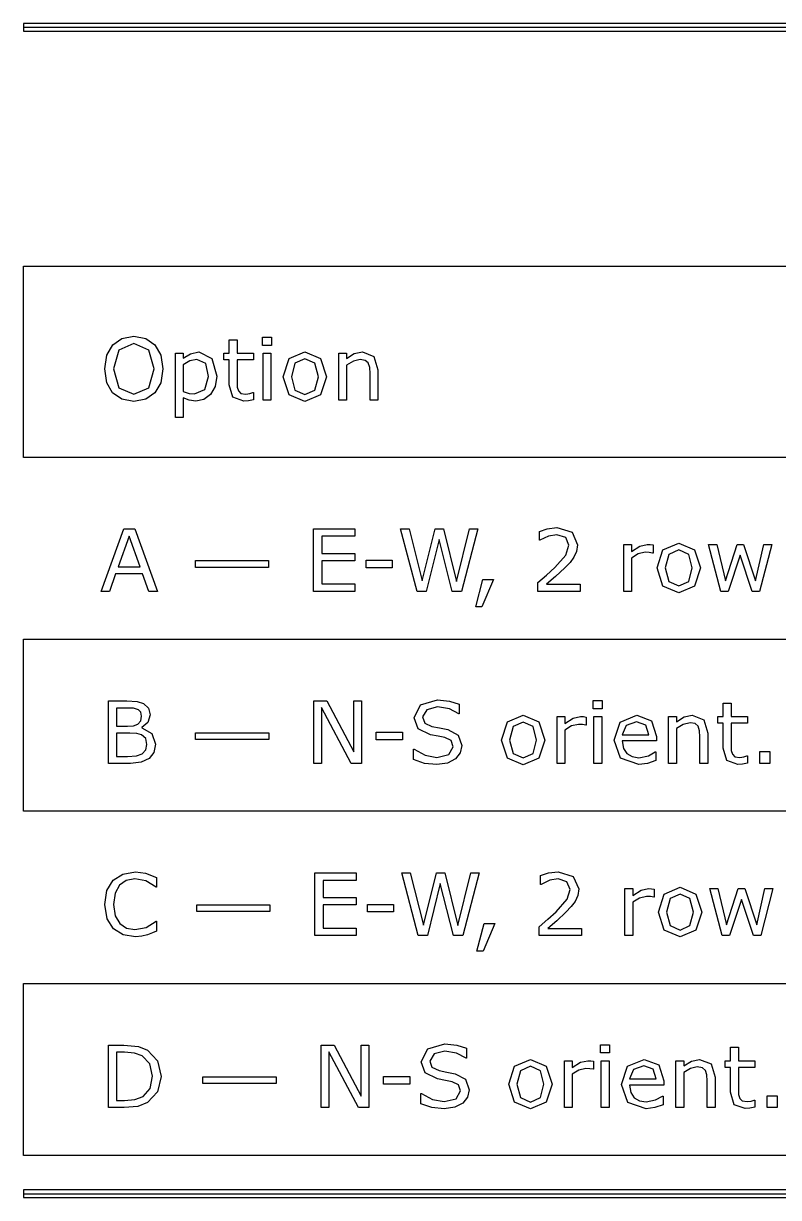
# Model space of a CAD drawing. Extents: x -17 to 192, y 167 to 459.
# Drawn here: x 4.76 to 25.66, y 201.51 to 234 of the extents above; entities that cross this region are included whole.
import ezdxf

# ---------------------------------------------------------------- set-up
doc = ezdxf.new("R2010")
doc.units = 0
doc.header["$MEASUREMENT"] = 0
doc.layers.add('Layer 1', color=7, linetype='Continuous')

msp = doc.modelspace()

# ---------------------------------------------------------------- linework, layer by layer
at = {"layer": 'Layer 1', "color": 7}
for points in [[(4.762494, 233.997888), (4.762494, 233.786016), (175.153946, 233.786016), (175.153946, 233.997888), (4.762494, 233.997888)], [(4.762494, 233.891952), (175.153946, 233.891952)], [(4.762494, 227.277377), (175.153946, 227.277377), (175.153946, 221.985717), (4.762494, 221.985717), (4.762494, 227.277377)], [(8.402319, 225.105677), (8.563937, 224.820811), (8.62091, 224.438277), (8.562774, 224.054581), (8.402319, 223.773203), (8.148846, 223.596469), (7.816309, 223.537171), (7.483771, 223.597633), (7.230299, 223.773203), (7.068681, 224.055743), (7.012871, 224.438277), (7.068681, 224.817324), (7.231462, 225.105677), (7.484934, 225.280085), (7.816309, 225.340547), (8.150009, 225.278923), (8.402319, 225.105677), (8.402319, 225.105677)], [(11.126568, 223.584835), (10.991693, 223.558091), (10.862631, 223.54764), (10.560325, 223.654611), (10.456843, 223.997611), (10.456843, 224.688268), (10.309177, 224.688268), (10.309177, 224.871976), (10.456843, 224.871976), (10.456843, 225.24521), (10.675434, 225.24521), (10.675434, 224.871976), (11.126568, 224.871976), (11.126568, 224.688268), (10.675434, 224.688268), (10.675434, 224.096444), (10.680085, 223.935987), (10.712641, 223.829019), (10.782404, 223.760418), (10.919605, 223.73949), (11.031226, 223.754597), (11.114942, 223.781339), (11.12657, 223.781339), (11.126568, 223.584835)], [(11.625375, 225.089392), (11.378878, 225.089392), (11.378878, 225.316121), (11.625375, 225.316121), (11.625375, 225.089392)], [(8.38139, 224.438277), (8.230237, 224.958013), (7.817472, 225.141721), (7.402382, 224.958013), (7.252391, 224.438277), (7.40587, 223.916218), (7.817472, 223.735994), (8.227912, 223.916218), (8.38139, 224.438277), (8.38139, 224.438277)], [(10.111515, 224.238289), (10.066169, 223.948772), (9.93827, 223.727856), (9.756886, 223.594144), (9.537132, 223.547635), (9.353423, 223.569728), (9.187154, 223.638326), (9.187154, 223.094174), (8.968563, 223.094174), (8.968563, 224.871971), (9.187154, 224.871971), (9.187154, 224.735933), (9.382491, 224.858019), (9.615035, 224.908015), (9.980128, 224.73012), (10.111515, 224.238289), (10.111515, 224.238289)], [(11.611421, 223.573215), (11.39283, 223.573215), (11.39283, 224.871971), (11.611421, 224.871971), (11.611421, 223.573215)], [(13.15086, 224.222012), (12.98808, 223.720881), (12.55206, 223.537171), (12.113716, 223.720881), (11.952098, 224.222012), (12.113716, 224.723143), (12.55206, 224.908015), (12.98808, 224.723143), (13.15086, 224.222012), (13.15086, 224.222012)], [(14.57519, 223.573215), (14.356599, 223.573215), (14.356599, 224.312703), (14.346135, 224.480134), (14.307765, 224.603382), (14.224049, 224.675473), (14.082198, 224.699894), (13.895, 224.655711), (13.707802, 224.542928), (13.707802, 223.573215), (13.489211, 223.573215), (13.489211, 224.871971), (13.707802, 224.871971), (13.707802, 224.727794), (13.919417, 224.860345), (14.143822, 224.908015), (14.464732, 224.78128), (14.57519, 224.416187), (14.57519, 223.573215)], [(9.885948, 224.232469), (9.80572, 224.58361), (9.559224, 224.699881), (9.369701, 224.659185), (9.187154, 224.552217), (9.187154, 223.816216), (9.346447, 223.759243), (9.498763, 223.744136), (9.783629, 223.867384), (9.885948, 224.232476), (9.885948, 224.232469)], [(12.925293, 224.222012), (12.826462, 224.596408), (12.55206, 224.719656), (12.275334, 224.596408), (12.177665, 224.222012), (12.276496, 223.851104), (12.55206, 223.72553), (12.825299, 223.849942), (12.925293, 224.222012), (12.925293, 224.222012)], [(8.476733, 218.281555), (8.231399, 218.281555), (8.061642, 218.764083), (7.312852, 218.764083), (7.143095, 218.281555), (6.909389, 218.281555), (7.539582, 220.012843), (7.84654, 220.012843), (8.476733, 218.281555)], [(13.935695, 218.281555), (12.795069, 218.281555), (12.795069, 220.012843), (13.935695, 220.012843), (13.935695, 219.808204), (13.025287, 219.808204), (13.025287, 219.333815), (13.935695, 219.333815), (13.935695, 219.129176), (13.025287, 219.129176), (13.025287, 218.486194), (13.935695, 218.486194), (13.935695, 218.281555)], [(17.338971, 220.012843), (16.889, 218.281555), (16.629713, 218.281555), (16.265783, 219.718675), (15.909991, 218.281555), (15.656518, 218.281555), (15.198407, 220.012843), (15.434439, 220.012843), (15.79837, 218.573398), (16.156487, 220.012843), (16.390193, 220.012843), (16.751799, 218.559444), (17.113404, 220.012843), (17.338971, 220.012843)], [(20.171353, 218.281555), (18.999333, 218.281555), (18.999333, 218.524564), (19.243504, 218.733852), (19.47256, 218.941978), (19.778354, 219.284981), (19.860907, 219.560544), (19.771378, 219.770996), (19.523719, 219.847736), (19.294664, 219.81053), (19.053981, 219.696582), (19.042353, 219.696582), (19.042353, 219.940755), (19.262106, 220.015169), (19.529532, 220.048887), (19.946948, 219.919824), (20.098101, 219.572172), (20.072521, 219.3873), (19.99927, 219.225682), (19.8923, 219.083832), (19.744634, 218.929188), (19.487674, 218.691995), (19.240015, 218.480379), (20.171352, 218.480379), (20.171353, 218.281555)], [(7.990717, 218.961745), (7.687247, 219.811691), (7.382615, 218.961745), (7.990717, 218.961745)], [(22.188669, 219.341953), (22.177044, 219.341953), (22.081701, 219.358225), (21.973568, 219.364046), (21.778231, 219.318699), (21.596847, 219.20359), (21.596847, 218.281555), (21.378256, 218.281555), (21.378256, 219.580311), (21.596847, 219.580311), (21.596847, 219.388462), (21.825903, 219.536128), (22.029378, 219.580311), (22.111931, 219.576818), (22.188671, 219.566367), (22.188669, 219.341953)], [(23.501378, 218.930352), (23.338598, 218.429221), (22.902578, 218.245511), (22.464234, 218.429221), (22.302616, 218.930352), (22.464234, 219.431483), (22.902578, 219.616355), (23.338598, 219.431483), (23.501378, 218.930352), (23.501378, 218.930352)], [(23.275811, 218.930352), (23.17698, 219.304748), (22.902578, 219.427996), (22.625851, 219.304748), (22.528183, 218.930352), (22.627014, 218.559444), (22.902578, 218.43387), (23.175817, 218.558282), (23.275811, 218.930352), (23.275811, 218.930352)], [(25.473349, 219.580311), (25.134997, 218.281555), (24.932685, 218.281555), (24.598984, 219.282655), (24.26761, 218.281555), (24.066459, 218.281555), (23.72462, 219.580311), (23.952513, 219.580311), (24.19087, 218.57456), (24.515269, 219.580311), (24.69549, 219.580311), (25.028027, 218.57456), (25.253595, 219.580311), (25.473349, 219.580311)], [(11.547472, 218.946637), (9.522017, 218.946637), (9.522017, 219.132674), (11.547472, 219.132674), (11.547472, 218.946637)], [(14.971677, 218.933839), (14.246141, 218.933839), (14.246141, 219.144291), (14.971677, 219.144291), (14.971677, 218.933839)], [(17.777316, 218.612929), (17.44943, 217.851348), (17.279673, 217.851348), (17.481986, 218.612929), (17.777316, 218.612929)], [(4.762494, 216.95864), (175.153946, 216.95864), (175.153946, 212.196146), (4.762494, 212.196146), (4.762494, 216.95864)], [(8.417434, 214.051587), (8.3686, 213.823694), (8.237213, 213.660912), (8.02211, 213.551618), (7.725617, 213.519061), (7.111702, 213.519061), (7.111702, 215.250349), (7.624461, 215.250349), (7.908164, 215.236406), (8.088385, 215.178272), (8.226749, 215.049208), (8.269769, 214.86201), (8.206982, 214.651558), (8.039551, 214.513195), (8.039551, 214.503881), (8.316278, 214.34924), (8.417434, 214.051585), (8.417434, 214.051587)], [(14.120567, 213.519061), (13.835701, 213.519061), (13.014822, 215.067803), (13.014822, 213.519061), (12.799719, 213.519061), (12.799719, 215.250349), (13.156674, 215.250349), (13.905464, 213.836484), (13.905464, 215.250349), (14.120567, 215.250349), (14.120567, 213.519061)], [(16.897138, 214.013217), (16.849467, 213.81323), (16.71808, 213.645796), (16.500652, 213.529525), (16.202996, 213.487668), (15.865807, 213.522548), (15.562338, 213.626032), (15.562338, 213.914385), (15.578615, 213.914385), (15.882084, 213.74579), (16.20532, 213.686492), (16.537858, 213.766721), (16.657618, 213.98066), (16.600644, 214.150417), (16.429725, 214.235295), (16.240202, 214.273665), (16.025099, 214.312035), (15.68326, 214.478304), (15.572801, 214.786424), (15.756511, 215.142217), (16.222761, 215.281742), (16.557624, 215.246859), (16.827374, 215.16082), (16.827374, 214.888744), (16.811097, 214.888744), (16.550648, 215.027107), (16.221599, 215.082916), (15.923943, 215.006179), (15.812322, 214.808517), (15.868133, 214.638758), (16.064632, 214.544579), (16.276247, 214.505045), (16.50879, 214.457376), (16.79947, 214.302732), (16.897138, 214.013217), (16.897138, 214.013217)], [(20.782943, 215.035246), (20.536447, 215.035246), (20.536447, 215.261975), (20.782943, 215.261975), (20.782943, 215.035246)], [(24.801297, 213.530676), (24.666422, 213.503932), (24.53736, 213.493481), (24.235054, 213.600452), (24.131572, 213.943452), (24.131572, 214.634109), (23.983906, 214.634109), (23.983906, 214.817817), (24.131572, 214.817817), (24.131572, 215.191051), (24.350163, 215.191051), (24.350163, 214.817817), (24.801297, 214.817817), (24.801297, 214.634109), (24.350163, 214.634109), (24.350163, 214.042284), (24.354814, 213.881828), (24.38737, 213.77486), (24.457133, 213.706259), (24.594334, 213.68533), (24.705955, 213.700438), (24.789671, 213.727179), (24.801299, 213.727179), (24.801297, 213.530676)], [(8.030249, 214.831771), (8.009321, 214.937578), (7.941883, 215.00734), (7.809333, 215.04571), (7.616322, 215.053859), (7.34192, 215.053859), (7.34192, 214.55389), (7.639576, 214.55389), (7.811659, 214.564368), (7.930256, 214.610876), (8.006995, 214.700406), (8.030249, 214.831795), (8.030249, 214.831771)], [(19.193507, 214.167858), (19.030727, 213.666727), (18.594707, 213.483017), (18.156363, 213.666727), (17.994745, 214.167858), (18.156363, 214.668989), (18.594707, 214.853861), (19.030727, 214.668989), (19.193507, 214.167858), (19.193507, 214.167858)], [(20.342273, 214.579459), (20.330647, 214.579459), (20.235304, 214.595731), (20.127171, 214.601552), (19.931835, 214.556205), (19.75045, 214.441096), (19.75045, 213.519061), (19.531859, 213.519061), (19.531859, 214.817817), (19.75045, 214.817817), (19.75045, 214.625968), (19.979506, 214.773634), (20.182982, 214.817817), (20.265535, 214.814324), (20.342274, 214.803873), (20.342273, 214.579459)], [(20.76899, 213.519061), (20.550399, 213.519061), (20.550399, 214.817817), (20.76899, 214.817817), (20.76899, 213.519061)], [(22.288663, 214.145766), (21.331746, 214.145766), (21.36779, 213.936478), (21.466621, 213.791137), (21.609636, 213.70742), (21.793345, 213.679517), (22.059608, 213.731839), (22.251456, 213.836484), (22.263082, 213.836484), (22.263082, 213.598126), (22.037515, 213.520223), (21.795669, 213.48883), (21.29105, 213.663238), (21.109665, 214.160881), (21.28291, 214.666663), (21.741021, 214.853861), (22.145647, 214.700382), (22.288662, 214.264362), (22.288663, 214.145766)], [(23.706017, 213.519061), (23.487426, 213.519061), (23.487426, 214.258549), (23.476961, 214.42598), (23.438591, 214.549228), (23.354876, 214.621319), (23.213024, 214.64574), (23.025826, 214.601557), (22.838629, 214.488774), (22.838629, 213.519061), (22.620038, 213.519061), (22.620038, 214.817817), (22.838629, 214.817817), (22.838629, 214.67364), (23.050244, 214.806191), (23.274648, 214.853861), (23.595559, 214.727126), (23.706017, 214.362033), (23.706017, 213.519061)], [(18.96794, 214.167858), (18.869109, 214.542254), (18.594707, 214.665502), (18.31798, 214.542254), (18.220312, 214.167858), (18.319143, 213.79695), (18.594707, 213.671376), (18.867946, 213.795788), (18.96794, 214.167858), (18.96794, 214.167858)], [(22.075886, 214.313196), (21.988682, 214.579459), (21.729396, 214.67364), (21.449181, 214.570159), (21.331746, 214.313196), (22.075886, 214.313196)], [(8.177914, 214.042284), (8.146521, 214.208554), (8.032575, 214.313196), (7.896537, 214.350405), (7.703525, 214.359718), (7.34192, 214.359718), (7.34192, 213.715572), (7.646552, 213.715572), (7.894211, 213.73068), (8.052341, 213.788817), (8.147684, 213.892298), (8.177914, 214.04229), (8.177914, 214.042284)], [(11.552123, 214.184135), (9.526668, 214.184135), (9.526668, 214.370172), (11.552123, 214.370172), (11.552123, 214.184135)], [(15.251892, 214.171345), (14.526356, 214.171345), (14.526356, 214.381797), (15.251892, 214.381797), (15.251892, 214.171345)], [(25.422189, 213.519061), (25.144299, 213.519061), (25.144299, 213.850435), (25.422189, 213.850435), (25.422189, 213.519061)], [(8.448828, 208.882141), (8.332556, 208.829819), (8.19768, 208.77866), (8.043039, 208.741451), (7.860492, 208.72518), (7.51749, 208.777501), (7.250065, 208.94377), (7.075657, 209.223985), (7.012871, 209.620473), (7.073332, 210.003007), (7.24774, 210.287873), (7.514002, 210.459955), (7.861655, 210.519253), (8.139545, 210.485535), (8.448828, 210.366938), (8.448828, 210.093698), (8.431386, 210.093698), (8.147683, 210.268106), (7.846539, 210.322753), (7.609345, 210.279734), (7.422147, 210.148345), (7.296573, 209.927429), (7.25239, 209.620473), (7.301224, 209.306537), (7.429123, 209.092598), (7.618646, 208.964699), (7.848864, 208.924003), (8.160473, 208.980976), (8.432549, 209.151896), (8.448826, 209.151896), (8.448828, 208.882141)], [(13.970577, 208.756567), (12.82995, 208.756567), (12.82995, 210.487855), (13.970577, 210.487855), (13.970577, 210.283216), (13.060168, 210.283216), (13.060168, 209.808827), (13.970577, 209.808827), (13.970577, 209.604188), (13.060168, 209.604188), (13.060168, 208.961206), (13.970577, 208.961206), (13.970577, 208.756567)], [(17.373853, 210.487855), (16.923881, 208.756567), (16.664595, 208.756567), (16.300664, 210.193687), (15.944872, 208.756567), (15.6914, 208.756567), (15.233289, 210.487855), (15.469321, 210.487855), (15.833251, 209.04841), (16.191369, 210.487855), (16.425075, 210.487855), (16.78668, 209.034456), (17.148286, 210.487855), (17.373853, 210.487855)], [(20.206235, 208.756567), (19.034215, 208.756567), (19.034215, 208.999576), (19.278385, 209.208864), (19.507441, 209.41699), (19.813236, 209.759993), (19.895789, 210.035556), (19.80626, 210.246008), (19.558601, 210.322748), (19.329545, 210.285542), (19.088863, 210.171594), (19.077234, 210.171594), (19.077234, 210.415767), (19.296988, 210.490181), (19.564413, 210.523899), (19.981829, 210.394836), (20.132982, 210.047184), (20.107403, 209.862312), (20.034151, 209.700694), (19.927181, 209.558844), (19.779516, 209.4042), (19.522555, 209.167007), (19.274896, 208.955391), (20.206234, 208.955391), (20.206235, 208.756567)], [(22.223551, 209.816965), (22.211923, 209.816965), (22.116579, 209.833237), (22.008447, 209.839058), (21.81311, 209.793711), (21.631726, 209.678602), (21.631726, 208.756567), (21.413135, 208.756567), (21.413135, 210.055323), (21.631726, 210.055323), (21.631726, 209.863474), (21.860781, 210.01114), (22.064257, 210.055323), (22.14681, 210.05183), (22.22355, 210.041379), (22.223551, 209.816965)], [(23.53626, 209.405364), (23.373479, 208.904233), (22.93746, 208.720523), (22.499115, 208.904233), (22.337497, 209.405364), (22.499115, 209.906495), (22.93746, 210.091367), (23.373479, 209.906495), (23.53626, 209.405364), (23.53626, 209.405364)], [(23.310693, 209.405364), (23.211861, 209.77976), (22.93746, 209.903008), (22.660733, 209.77976), (22.563065, 209.405364), (22.661896, 209.034456), (22.93746, 208.908882), (23.210699, 209.033294), (23.310693, 209.405364), (23.310693, 209.405364)], [(25.50823, 210.055323), (25.169879, 208.756567), (24.967566, 208.756567), (24.633866, 209.757667), (24.302491, 208.756567), (24.101341, 208.756567), (23.759502, 210.055323), (23.987395, 210.055323), (24.225752, 209.049572), (24.55015, 210.055323), (24.730371, 210.055323), (25.062909, 209.049572), (25.288476, 210.055323), (25.50823, 210.055323)], [(11.582353, 209.421641), (9.556898, 209.421641), (9.556898, 209.607678), (11.582353, 209.607678), (11.582353, 209.421641)], [(15.006559, 209.408851), (14.281022, 209.408851), (14.281022, 209.619303), (15.006559, 209.619303), (15.006559, 209.408851)], [(17.812198, 209.087941), (17.484311, 208.32636), (17.314554, 208.32636), (17.516867, 209.087941), (17.812198, 209.087941)], [(4.762494, 207.433652), (175.153946, 207.433652), (175.153946, 202.671158), (4.762494, 202.671158), (4.762494, 207.433652)], [(8.574401, 204.857974), (8.470919, 204.430093), (8.19768, 204.132437), (7.932581, 204.02663), (7.548884, 203.994073), (7.111702, 203.994073), (7.111702, 205.725361), (7.544233, 205.725361), (7.946533, 205.688153), (8.200006, 205.588159), (8.47557, 205.293993), (8.574401, 204.857974), (8.574401, 204.857974)], [(14.32288, 203.994073), (14.038014, 203.994073), (13.217135, 205.542815), (13.217135, 203.994073), (13.002032, 203.994073), (13.002032, 205.725361), (13.358987, 205.725361), (14.107777, 204.311496), (14.107777, 205.725361), (14.32288, 205.725361), (14.32288, 203.994073)], [(17.099452, 204.488229), (17.05178, 204.288242), (16.920393, 204.120808), (16.702965, 204.004537), (16.405309, 203.96268), (16.06812, 203.99756), (15.764651, 204.101044), (15.764651, 204.389397), (15.780928, 204.389397), (16.084398, 204.220802), (16.407633, 204.161504), (16.740171, 204.241733), (16.859931, 204.455672), (16.802958, 204.625429), (16.632038, 204.710307), (16.442515, 204.748677), (16.227412, 204.787047), (15.885573, 204.953316), (15.775115, 205.261436), (15.958824, 205.617229), (16.425074, 205.756754), (16.759937, 205.721871), (17.029688, 205.635832), (17.029688, 205.363756), (17.013411, 205.363756), (16.752962, 205.502119), (16.423912, 205.557928), (16.126257, 205.481191), (16.014636, 205.283529), (16.070446, 205.11377), (16.266945, 205.019591), (16.47856, 204.980057), (16.711104, 204.932388), (17.001783, 204.777744), (17.099452, 204.488229), (17.099452, 204.488229)], [(20.985256, 205.510258), (20.73876, 205.510258), (20.73876, 205.736987), (20.985256, 205.736987), (20.985256, 205.510258)], [(8.333719, 204.861466), (8.262793, 205.204469), (8.051178, 205.424221), (7.83375, 205.50445), (7.558185, 205.527707), (7.34192, 205.527707), (7.34192, 204.191743), (7.558185, 204.191743), (7.847702, 204.216164), (8.075595, 204.306855), (8.268606, 204.524284), (8.333719, 204.861471), (8.333719, 204.861466)], [(25.00361, 204.005688), (24.868735, 203.978944), (24.739673, 203.968493), (24.437366, 204.075464), (24.333885, 204.418464), (24.333885, 205.109121), (24.186219, 205.109121), (24.186219, 205.292829), (24.333885, 205.292829), (24.333885, 205.666063), (24.552476, 205.666063), (24.552476, 205.292829), (25.00361, 205.292829), (25.00361, 205.109121), (24.552476, 205.109121), (24.552476, 204.517296), (24.557127, 204.35684), (24.589683, 204.249872), (24.659446, 204.181271), (24.796647, 204.160342), (24.908268, 204.17545), (24.991984, 204.202191), (25.003609, 204.202191), (25.00361, 204.005688)], [(19.39582, 204.64287), (19.23304, 204.141739), (18.79702, 203.958029), (18.358675, 204.141739), (18.197058, 204.64287), (18.358675, 205.144001), (18.79702, 205.328873), (19.23304, 205.144001), (19.39582, 204.64287), (19.39582, 204.64287)], [(19.170253, 204.64287), (19.071422, 205.017266), (18.79702, 205.140514), (18.520293, 205.017266), (18.422625, 204.64287), (18.521456, 204.271962), (18.79702, 204.146388), (19.070259, 204.2708), (19.170253, 204.64287), (19.170253, 204.64287)], [(20.544586, 205.054471), (20.532957, 205.054471), (20.437615, 205.070743), (20.329482, 205.076564), (20.134145, 205.031217), (19.952761, 204.916108), (19.952761, 203.994073), (19.73417, 203.994073), (19.73417, 205.292829), (19.952761, 205.292829), (19.952761, 205.10098), (20.181817, 205.248646), (20.385292, 205.292829), (20.467845, 205.289336), (20.544585, 205.278885), (20.544586, 205.054471)], [(20.971303, 203.994073), (20.752712, 203.994073), (20.752712, 205.292829), (20.971303, 205.292829), (20.971303, 203.994073)], [(22.490976, 204.620778), (21.534059, 204.620778), (21.570103, 204.41149), (21.668934, 204.266149), (21.811949, 204.182432), (21.995658, 204.154529), (22.26192, 204.206851), (22.453769, 204.311496), (22.465398, 204.311496), (22.465398, 204.073138), (22.23983, 203.995235), (21.997985, 203.963842), (21.493365, 204.13825), (21.311981, 204.635893), (21.485226, 205.141675), (21.943337, 205.328873), (22.347963, 205.175394), (22.490977, 204.739374), (22.490976, 204.620778)], [(22.278199, 204.788208), (22.190995, 205.054471), (21.931709, 205.148652), (21.651494, 205.045171), (21.534059, 204.788208), (22.278199, 204.788208)], [(23.90833, 203.994073), (23.689739, 203.994073), (23.689739, 204.733561), (23.679274, 204.900992), (23.640905, 205.02424), (23.557189, 205.096331), (23.415337, 205.120752), (23.22814, 205.076569), (23.040942, 204.963786), (23.040942, 203.994073), (22.822351, 203.994073), (22.822351, 205.292829), (23.040942, 205.292829), (23.040942, 205.148652), (23.252557, 205.281203), (23.476962, 205.328873), (23.797872, 205.202138), (23.90833, 204.837045), (23.90833, 203.994073)], [(15.454205, 204.646357), (14.728669, 204.646357), (14.728669, 204.856809), (15.454205, 204.856809), (15.454205, 204.646357)], [(25.624502, 203.994073), (25.346612, 203.994073), (25.346612, 204.325447), (25.624502, 204.325447), (25.624502, 203.994073)], [(4.762494, 201.718762), (4.762494, 201.50689), (175.153946, 201.50689), (175.153946, 201.718762), (4.762494, 201.718762)], [(4.762494, 201.612826), (175.153946, 201.612826)]]:
    msp.add_lwpolyline(points, dxfattribs=at)
msp.add_lwpolyline([(11.754436, 204.659153), (9.72898, 204.659153), (9.72898, 204.845184), (11.754436, 204.845184), (11.754436, 204.659153)], close=True, dxfattribs=at)

doc.saveas('drawing.dxf')
